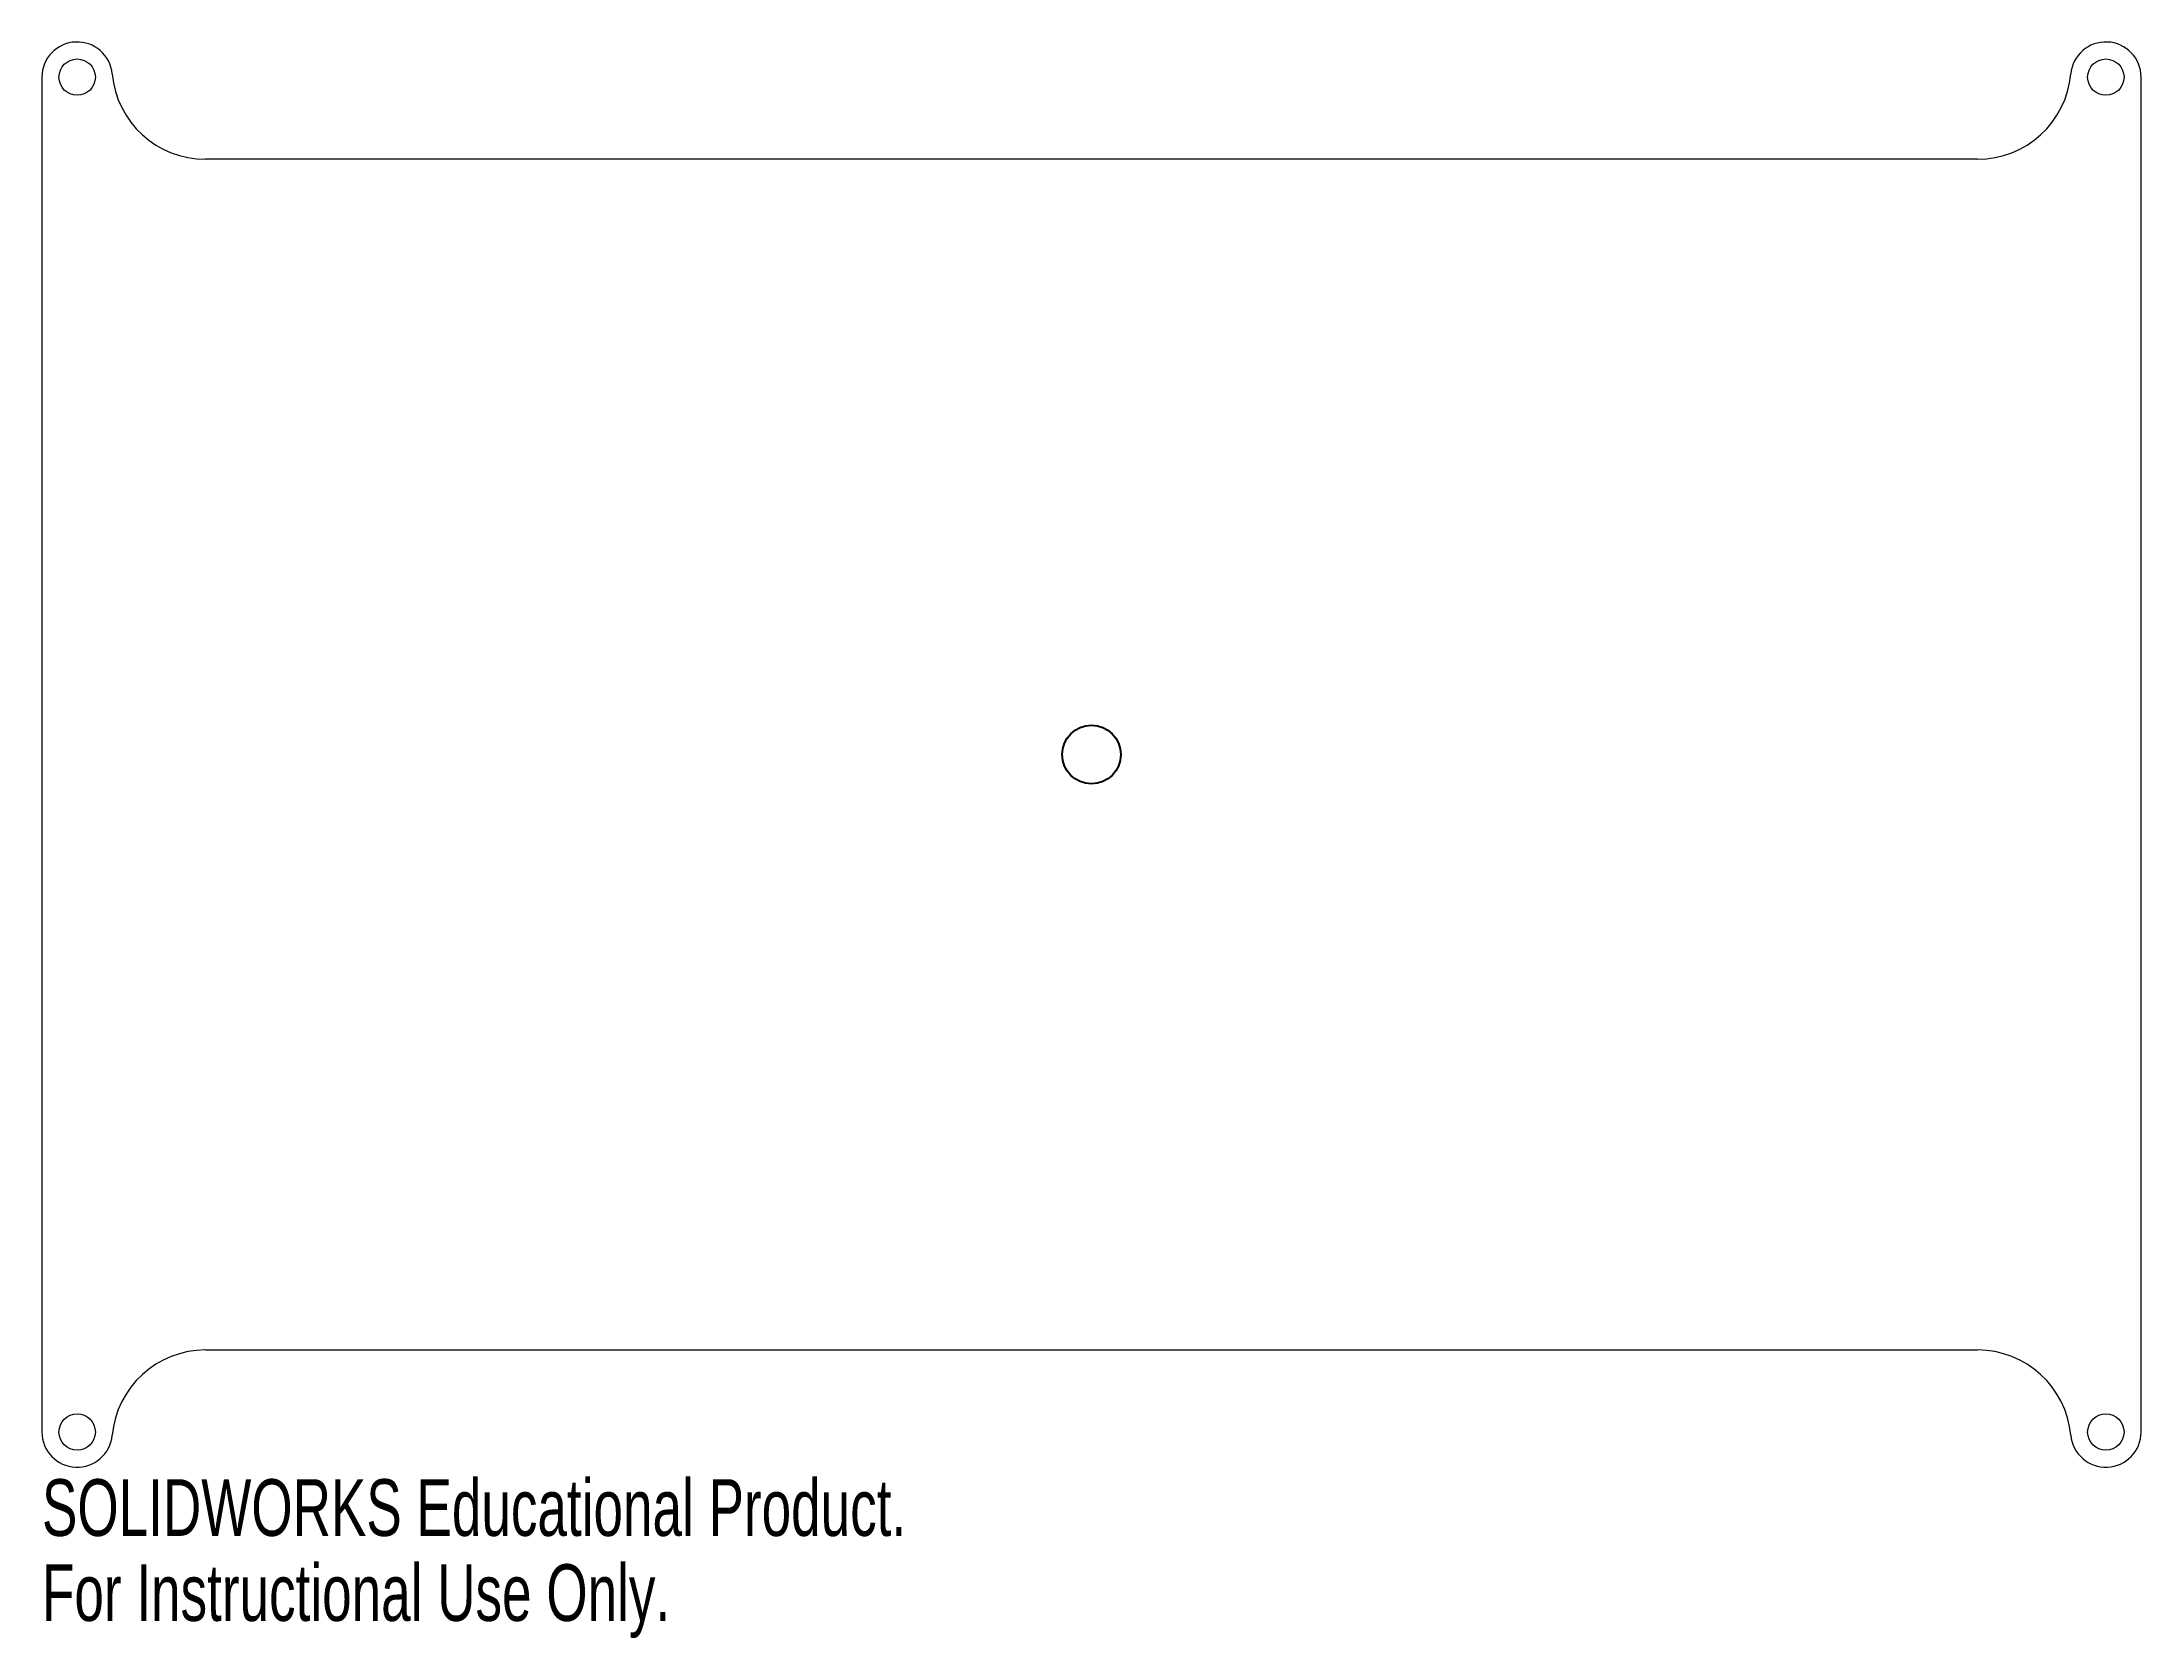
# Model space of a CAD drawing. Header units: millimetres. Extents: x -89 to 89, y -75 to 61.
import ezdxf

# ---------------------------------------------------------------- set-up
doc = ezdxf.new("R2010")
doc.units = ezdxf.units.MM
doc.styles.add('SLDTEXTSTYLE0', font='TXT', dxfattribs={"width": 0.7})

msp = doc.modelspace()

# ---------------------------------------------------------------- linework, layer by layer
at = {"color": 7, "linetype": 'Continuous', "lineweight": 15}
for p, q in [((-89.48, 57.76), (-89.48, -57.76)), ((89.48, -57.76), (89.48, 57.76)), ((75.53, 50.76), (-75.53, 50.76)), ((-75.53, -50.76), (75.53, -50.76))]:
    msp.add_line(p, q, dxfattribs=at)
for centre in [(-86.48, 57.76), (86.48, 57.76), (-86.48, -57.76), (86.48, -57.76)]:
    msp.add_circle(centre, 1.55, dxfattribs=at)
at = {"color": 7, "linetype": 'Continuous'}
msp.add_circle((0, 0), 2.5, dxfattribs=at)
at = {"color": 7, "linetype": 'Continuous', "lineweight": 15}
for centre, radius, start, end in [((-86.48, 57.76), 3, 5.2159, 180), ((86.48, 57.76), 3, 0, 174.7841), ((-75.53, 58.76), 8, 185.2159, 270), ((75.53, 58.76), 8, 270, 354.7841), ((-75.53, -58.76), 8, 90, 174.7841), ((75.53, -58.76), 8, 5.2159, 90), ((-86.48, -57.76), 3, 180, 354.7841), ((86.48, -57.76), 3, 185.2159, 360)]:
    msp.add_arc(centre, radius, start, end, dxfattribs=at)

# ---------------------------------------------------------------- texts
at = {"color": 7, "linetype": 'Continuous', "char_height": 4.8336, "attachment_point": 1, "style": 'SLDTEXTSTYLE0'}
for s, insert in [('SOLIDWORKS Educational Product.', (-89.48, -61.78)), ('For Instructional Use Only.', (-89.48, -69.03))]:
    msp.add_mtext(s, dxfattribs=dict(at, insert=insert))

doc.saveas('drawing.dxf')
